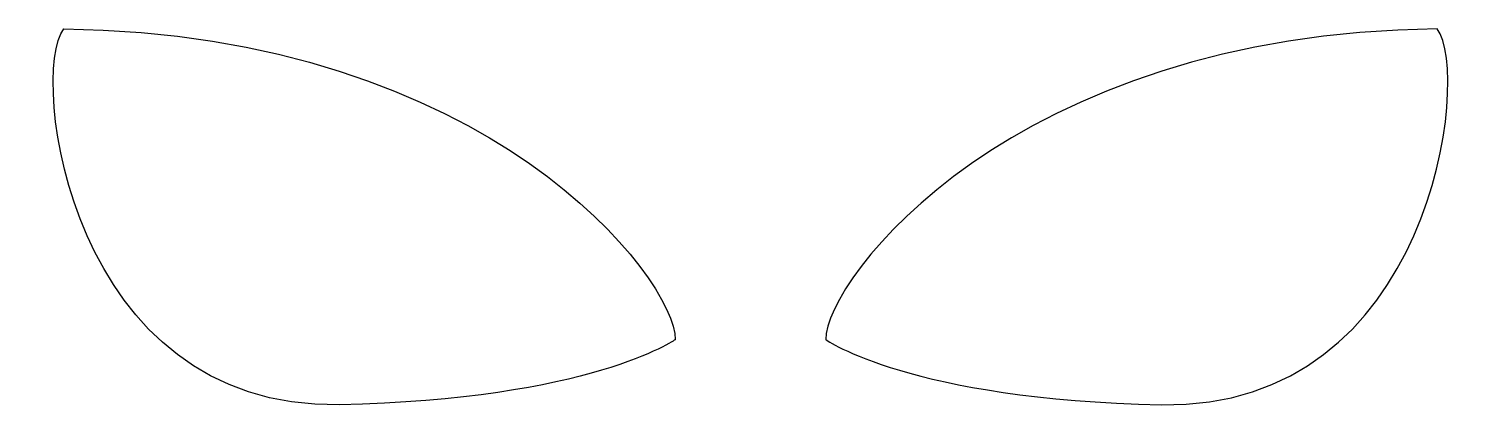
# Model space of a CAD drawing. Header units: centimetres. Extents: x -8.3 to 8.3, y -2.2 to 2.2.
import ezdxf

# ---------------------------------------------------------------- set-up
doc = ezdxf.new("R2010")
doc.units = ezdxf.units.CM
doc.header["$MEASUREMENT"] = 0
doc.layers.add('Camada 1', color=7, linetype='Continuous')

msp = doc.modelspace()

# ---------------------------------------------------------------- linework, layer by layer
at = {"layer": 'Camada 1'}
for points in [[(-0.86418, -1.41104), (-0.86418, -0.71952), (-2.99564, 2.10305), (-7.89257, 2.16076), (-7.89257, 2.16076), (-8.29582, 1.64231), (-7.83508, -2.22209), (-4.72405, -2.16002), (-4.72405, -2.16002), (-1.84359, -2.10252), (-0.86418, -1.41104), (-0.86418, -1.41104)], [(0.86439, -1.41104), (0.86439, -0.71952), (2.99566, 2.10305), (7.89257, 2.16076), (7.89257, 2.16076), (8.29582, 1.64231), (7.83508, -2.22209), (4.72405, -2.16002), (4.72405, -2.16002), (1.84375, -2.10252), (0.86439, -1.41104), (0.86439, -1.41104)]]:
    msp.add_open_spline(points, degree=3, knots=[0, 0, 0, 0, 0.25, 0.25, 0.25, 0.25, 0.5, 0.5, 0.5, 0.5, 1, 1, 1, 1], dxfattribs=at)

doc.saveas('drawing.dxf')
